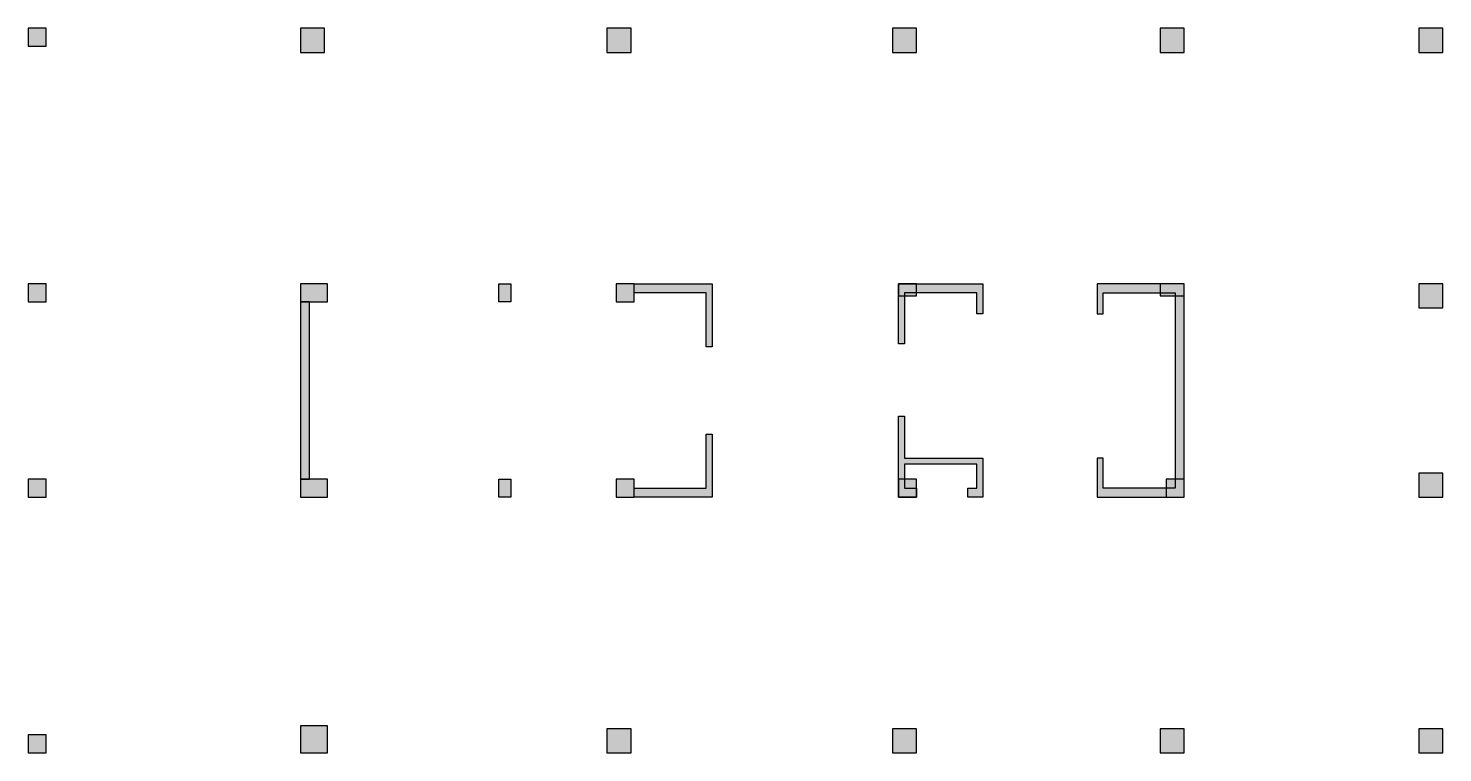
# Model space of a CAD drawing. Header units: millimetres. Extents: x 730298 to 777348, y 153419 to 177519.
import ezdxf

# ---------------------------------------------------------------- set-up
doc = ezdxf.new("R2010")
doc.units = ezdxf.units.MM
doc.header["$LTSCALE"] = 1000
for name, color, linetype in [('S-COLU-HATCH', 30, 'CONTINUOUS'), ('S-COLU-LINE1', 6, 'CONTINUOUS'), ('S-WALL-LINE1', 12, 'CONTINUOUS')]:
    doc.layers.add(name, color=color, linetype=linetype)

msp = doc.modelspace()

# ---------------------------------------------------------------- hatches: boundary and pattern name
at = {"layer": 'S-COLU-HATCH'}
h = msp.add_hatch(color=0, dxfattribs=at)
h.dxf.hatch_style = 1
h.paths.add_polyline_path([(730898, 176919), (730898, 177519), (730298, 177519), (730298, 176919)])
h = msp.add_hatch(color=0, dxfattribs=at)
h.dxf.hatch_style = 1
h.paths.add_polyline_path([(740148, 176719), (740148, 177519), (739348, 177519), (739348, 176719)])
h = msp.add_hatch(color=0, dxfattribs=at)
h.dxf.hatch_style = 1
h.paths.add_polyline_path([(750348, 176719), (750348, 177519), (749548, 177519), (749548, 176719)])
h = msp.add_hatch(color=0, dxfattribs=at)
h.dxf.hatch_style = 1
h.paths.add_polyline_path([(759848, 176719), (759848, 177519), (759048, 177519), (759048, 176719)])
h = msp.add_hatch(color=0, dxfattribs=at)
h.dxf.hatch_style = 1
h.paths.add_polyline_path([(768748, 176719), (768748, 177519), (767948, 177519), (767948, 176719)])
h = msp.add_hatch(color=0, dxfattribs=at)
h.dxf.hatch_style = 1
h.paths.add_polyline_path([(777348, 176719), (777348, 177519), (776548, 177519), (776548, 176719)])
h = msp.add_hatch(color=0, dxfattribs=at)
h.dxf.hatch_style = 1
h.paths.add_polyline_path([(730898, 168419), (730898, 169019), (730298, 169019), (730298, 168419)])
h = msp.add_hatch(color=0, dxfattribs=at)
h.dxf.hatch_style = 1
h.paths.add_polyline_path([(740248, 168419), (740248, 169019), (739348, 169019), (739348, 168419)])
h = msp.add_hatch(color=0, dxfattribs=at)
h.dxf.hatch_style = 1
h.paths.add_polyline_path([(746348, 169019), (746348, 168419), (745948, 168419), (745948, 169019)])
h = msp.add_hatch(color=0, dxfattribs=at)
h.dxf.hatch_style = 1
h.paths.add_polyline_path([(750448, 168419), (750448, 169019), (749848, 169019), (749848, 168419)])
h = msp.add_hatch(color=0, dxfattribs=at)
h.dxf.hatch_style = 1
h.paths.add_polyline_path([(753048, 166919), (752848, 166919), (752848, 168719), (750448, 168719), (750448, 169019), (753048, 169019)])
h = msp.add_hatch(color=0, dxfattribs=at)
h.dxf.hatch_style = 1
h.paths.add_polyline_path([(759248, 167019), (759248, 169019), (762048, 169019), (762048, 168019), (761848, 168019), (761848, 168719), (759448, 168719), (759448, 167019)])
h = msp.add_hatch(color=0, dxfattribs=at)
h.dxf.hatch_style = 1
h.paths.add_polyline_path([(759848, 168619), (759848, 169019), (759248, 169019), (759248, 168619)])
h = msp.add_hatch(color=0, dxfattribs=at)
h.dxf.hatch_style = 1
h.paths.add_polyline_path([(768448, 168719), (768448, 162219), (766048, 162219), (766048, 163219), (765848, 163219), (765848, 161919), (768748, 161919), (768748, 169019), (765848, 169019), (765848, 168019), (766048, 168019), (766048, 168719)])
h = msp.add_hatch(color=0, dxfattribs=at)
h.dxf.hatch_style = 1
h.paths.add_polyline_path([(768748, 168619), (768748, 169019), (767948, 169019), (767948, 168619)])
h = msp.add_hatch(color=0, dxfattribs=at)
h.dxf.hatch_style = 1
h.paths.add_polyline_path([(777348, 168219), (777348, 169019), (776548, 169019), (776548, 168219)])
h = msp.add_hatch(color=0, dxfattribs=at)
h.dxf.hatch_style = 1
h.paths.add_polyline_path([(739348, 162519), (739648, 162519), (739648, 168419), (739348, 168419)])
h = msp.add_hatch(color=0, dxfattribs=at)
h.dxf.hatch_style = 1
h.paths.add_polyline_path([(759248, 164619), (759448, 164619), (759448, 163219), (762048, 163219), (762048, 161919), (761548, 161919), (761548, 162219), (761848, 162219), (761848, 163019), (759448, 163019), (759448, 162219), (759848, 162219), (759848, 161919), (759248, 161919)])
h = msp.add_hatch(color=0, dxfattribs=at)
h.dxf.hatch_style = 1
h.paths.add_polyline_path([(752848, 164019), (753048, 164019), (753048, 161919), (750448, 161919), (750448, 162219), (752848, 162219)])
h = msp.add_hatch(color=0, dxfattribs=at)
h.dxf.hatch_style = 1
h.paths.add_polyline_path([(730898, 161919), (730898, 162519), (730298, 162519), (730298, 161919)])
h = msp.add_hatch(color=0, dxfattribs=at)
h.dxf.hatch_style = 1
h.paths.add_polyline_path([(740248, 161919), (740248, 162519), (739348, 162519), (739348, 161919)])
h = msp.add_hatch(color=0, dxfattribs=at)
h.dxf.hatch_style = 1
h.paths.add_polyline_path([(746348, 162519), (746348, 161919), (745948, 161919), (745948, 162519)])
h = msp.add_hatch(color=0, dxfattribs=at)
h.dxf.hatch_style = 1
h.paths.add_polyline_path([(750448, 161919), (750448, 162519), (749848, 162519), (749848, 161919)])
h = msp.add_hatch(color=0, dxfattribs=at)
h.dxf.hatch_style = 1
h.paths.add_polyline_path([(759848, 161919), (759848, 162519), (759248, 162519), (759248, 161919)])
h = msp.add_hatch(color=0, dxfattribs=at)
h.dxf.hatch_style = 1
h.paths.add_polyline_path([(768748, 161919), (768748, 162519), (768148, 162519), (768148, 161919)])
h = msp.add_hatch(color=0, dxfattribs=at)
h.dxf.hatch_style = 1
h.paths.add_polyline_path([(777348, 161919), (777348, 162719), (776548, 162719), (776548, 161919)])
h = msp.add_hatch(color=0, dxfattribs=at)
h.dxf.hatch_style = 1
h.paths.add_polyline_path([(730898, 153419), (730898, 154019), (730298, 154019), (730298, 153419)])
h = msp.add_hatch(color=0, dxfattribs=at)
h.dxf.hatch_style = 1
h.paths.add_polyline_path([(740248, 153419), (740248, 154319), (739348, 154319), (739348, 153419)])
h = msp.add_hatch(color=0, dxfattribs=at)
h.dxf.hatch_style = 1
h.paths.add_polyline_path([(750348, 153419), (750348, 154219), (749548, 154219), (749548, 153419)])
h = msp.add_hatch(color=0, dxfattribs=at)
h.dxf.hatch_style = 1
h.paths.add_polyline_path([(759848, 153419), (759848, 154219), (759048, 154219), (759048, 153419)])
h = msp.add_hatch(color=0, dxfattribs=at)
h.dxf.hatch_style = 1
h.paths.add_polyline_path([(768748, 153419), (768748, 154219), (767948, 154219), (767948, 153419)])
h = msp.add_hatch(color=0, dxfattribs=at)
h.dxf.hatch_style = 1
h.paths.add_polyline_path([(777348, 153419), (777348, 154219), (776548, 154219), (776548, 153419)])

# ---------------------------------------------------------------- linework, layer by layer
at = {"layer": 'S-COLU-LINE1', "linetype": 'ByBlock'}
for points in [[(730898, 176919), (730898, 177519), (730298, 177519), (730298, 176919)], [(740148, 176719), (740148, 177519), (739348, 177519), (739348, 176719)], [(750348, 176719), (750348, 177519), (749548, 177519), (749548, 176719)], [(759848, 176719), (759848, 177519), (759048, 177519), (759048, 176719)], [(768748, 176719), (768748, 177519), (767948, 177519), (767948, 176719)], [(777348, 176719), (777348, 177519), (776548, 177519), (776548, 176719)], [(730898, 168419), (730898, 169019), (730298, 169019), (730298, 168419)], [(740248, 168419), (740248, 169019), (739348, 169019), (739348, 168419)], [(746348, 169019), (746348, 168419), (745948, 168419), (745948, 169019)], [(750448, 168419), (750448, 169019), (749848, 169019), (749848, 168419)], [(759848, 168619), (759848, 169019), (759248, 169019), (759248, 168619)], [(768748, 168619), (768748, 169019), (767948, 169019), (767948, 168619)], [(777348, 168219), (777348, 169019), (776548, 169019), (776548, 168219)], [(730898, 161919), (730898, 162519), (730298, 162519), (730298, 161919)], [(740248, 161919), (740248, 162519), (739348, 162519), (739348, 161919)], [(746348, 162519), (746348, 161919), (745948, 161919), (745948, 162519)], [(750448, 161919), (750448, 162519), (749848, 162519), (749848, 161919)], [(759848, 161919), (759848, 162519), (759248, 162519), (759248, 161919)], [(768748, 161919), (768748, 162519), (768148, 162519), (768148, 161919)], [(777348, 161919), (777348, 162719), (776548, 162719), (776548, 161919)], [(730898, 153419), (730898, 154019), (730298, 154019), (730298, 153419)], [(740248, 153419), (740248, 154319), (739348, 154319), (739348, 153419)], [(750348, 153419), (750348, 154219), (749548, 154219), (749548, 153419)], [(759848, 153419), (759848, 154219), (759048, 154219), (759048, 153419)], [(768748, 153419), (768748, 154219), (767948, 154219), (767948, 153419)], [(777348, 153419), (777348, 154219), (776548, 154219), (776548, 153419)]]:
    msp.add_lwpolyline(points, close=True, dxfattribs=at)
at = {"layer": 'S-WALL-LINE1', "linetype": 'ByBlock'}
for points in [[(753048, 166919), (752848, 166919), (752848, 168719), (750448, 168719), (750448, 169019), (753048, 169019)], [(768448, 168719), (768448, 162219), (766048, 162219), (766048, 163219), (765848, 163219), (765848, 161919), (768748, 161919), (768748, 169019), (765848, 169019), (765848, 168019), (766048, 168019), (766048, 168719)], [(739348, 162519), (739648, 162519), (739648, 168419), (739348, 168419)], [(759248, 164619), (759448, 164619), (759448, 163219), (762048, 163219), (762048, 161919), (761548, 161919), (761548, 162219), (761848, 162219), (761848, 163019), (759448, 163019), (759448, 162219), (759848, 162219), (759848, 161919), (759248, 161919)], [(752848, 164019), (753048, 164019), (753048, 161919), (750448, 161919), (750448, 162219), (752848, 162219)]]:
    msp.add_lwpolyline(points, close=True, dxfattribs=at)
msp.add_lwpolyline([(759248, 167019), (759248, 169019), (762048, 169019), (762048, 168019), (761848, 168019), (761848, 168719), (759448, 168719), (759448, 167019), (759248, 167019)], dxfattribs=at)

doc.saveas('drawing.dxf')
